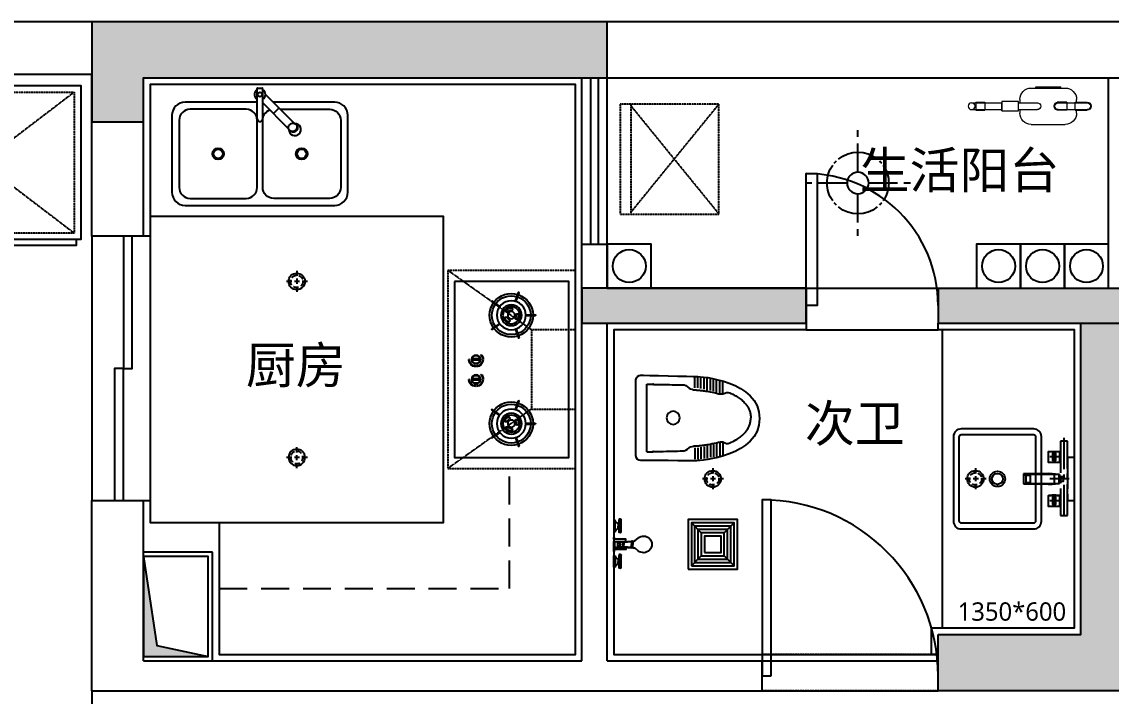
# Model space of a CAD drawing. Header units: millimetres. Extents: x -18923 to 87021, y -73077 to -1985.
# Drawn here: x 45594 to 50549, y -25295 to -22230 of the extents above; entities that cross this region are included whole.
import ezdxf

# ---------------------------------------------------------------- set-up
doc = ezdxf.new("R2010")
doc.units = ezdxf.units.MM
doc.header["$LTSCALE"] = 10
for name, pattern in [('CENTER2', [28.575, 19.05, -3.175, 3.175, -3.175]), ('DASH', [0.35, 0.25, -0.1]), ('DASHED', [19.05, 12.7, -6.35]), ('HIDDEN', [9.525, 6.35, -3.175])]:
    doc.linetypes.add(name, pattern=pattern)
doc.layers.get('Defpoints').update_dxf_attribs({"color": 250})
for name, color, linetype in [('03天花-灯具', 50, 'Continuous'), ('1结构-填充-剪力墙', 251, 'Continuous'), ('1结构-墙体', 7, 'Continuous'), ('1结构-墙体-基层', 233, 'Continuous'), ('1结构-楼梯-梯步', 49, 'Continuous'), ('1结构-窗及电梯', 133, 'Continuous'), ('1结构-门', 133, 'Continuous'), ('2平面-家具-定制', 153, 'Continuous'), ('2平面-家具-活动', 133, 'Continuous'), ('2平面-家具-细线', 8, 'Continuous'), ('2平面-洁具', 153, 'Continuous'), ('2平面-造型', 233, 'Continuous'), ('3天花-吊顶', 133, 'Continuous'), ('4地面-铺装', 133, 'Continuous'), ('天花-吊顶', 133, 'Continuous'), ('平面-文字', 255, 'Continuous'), ('灯具-天+墙', 50, 'Continuous'), ('设施-建筑立管-烟', 37, 'Continuous')]:
    doc.layers.add(name, color=color, linetype=linetype)
doc.layers.add('电气', color=18, linetype='Continuous', lineweight=9)
doc.styles.add('图框－雅黑', font='')
doc.styles.get('图框－雅黑').set_extended_font_data('Microsoft YaHei')

# ---------------------------------------------------------------- blocks, each defined once
blk = doc.blocks.new('sdgsdfg')
at = {"color": 8, "linetype": 'HIDDEN', "ltscale": 0.5}
for p, q in [((2642441.6, -154029.9), (2642441.6, -153899.9)), ((2642376.6, -153964.9), (2642506.6, -153964.9))]:
    blk.add_line(p, q, dxfattribs=at)
blk.add_circle((2642441.6, -153964.9), 50)
blk.add_circle((2642441.6, -153964.9), 37.5, dxfattribs=at)
blk.add_circle((2642441.6, -153964.9), 37.5, dxfattribs=at)
blk = doc.blocks.new('A$C1ED426AF')
at = {"layer": '3天花-吊顶', "color": 8, "ltscale": 30}
for p, q in [((-130, 280), (-70, 220)), ((130, 280), (70, 220)), ((-130, 20), (-70, 80)), ((130, 20), (70, 80))]:
    blk.add_line(p, q, dxfattribs=at)
for points in [[(-110, 40), (110, 40), (110, 260), (-110, 260)], [(-90, 60), (90, 60), (90, 240), (-90, 240)], [(-70, 80), (70, 80), (70, 220), (-70, 220)], [(-50, 100), (50, 100), (50, 200), (-50, 200)]]:
    blk.add_lwpolyline(points, close=True, dxfattribs=at)
at = {"layer": '天花-吊顶', "ltscale": 30}
for points in [[(-150, 0), (150, 0), (150, 300), (-150, 300)], [(-130, 20), (130, 20), (130, 280), (-130, 280)], [(-130, 20), (130, 20), (130, 280), (-130, 280)]]:
    blk.add_lwpolyline(points, close=True, dxfattribs=at)
blk = doc.blocks.new('A$C526058CB')
at = {"layer": '03天花-灯具', "color": 8, "ltscale": 0.9}
for p, q in [((513, 1026), (513, 961)), ((513, 1026), (513, 961)), ((513, 64), (513, 0)), ((513, 64), (513, 0)), ((513, 64), (513, 0))]:
    blk.add_line(p, q, dxfattribs=at)
at = {"layer": '灯具-天+墙', "color": 8, "ltscale": 0.9}
for p, q in [((513, 897), (513, 618)), ((513, 897), (513, 618)), ((513, 897), (513, 618)), ((64, 513), (0, 513)), ((64, 513), (0, 513)), ((408, 513), (128, 513)), ((408, 513), (128, 513)), ((408, 513), (128, 513)), ((897, 513), (618, 513)), ((897, 513), (618, 513)), ((897, 513), (618, 513)), ((1026, 513), (961, 513)), ((1026, 513), (961, 513)), ((513, 408), (513, 128)), ((513, 408), (513, 128)), ((513, 408), (513, 128))]:
    blk.add_line(p, q, dxfattribs=at)
blk.add_circle((513, 513), 105, dxfattribs=at)
blk.add_circle((513, 513), 105, dxfattribs=at)
at = {"layer": '灯具-天+墙', "ltscale": 0.9}
for start, end in [(50.9142, 129.0858), (50.9142, 129.0858), (50.9142, 129.0858), (144.6425, 180), (144.6425, 180), (144.6425, 180), (134.1058, 139.8036), (134.1058, 139.8036), (134.1058, 139.8036), (40.1964, 45.8942), (40.1964, 45.8942), (40.1964, 45.8942), (0, 35.3575), (0, 35.3575), (0, 35.3575), (0, 35.3575), (0, 35.3575), (180, 215.3575), (180, 215.3575), (180, 215.3575), (324.6425, 0), (324.6425, 0), (324.6425, 0), (220.1964, 225.8942), (220.1964, 225.8942), (220.1964, 225.8942), (314.1058, 319.8036), (314.1058, 319.8036), (314.1058, 319.8036), (230.9142, 309.0858), (230.9142, 309.0858), (230.9142, 309.0858)]:
    blk.add_arc((513, 513), 300, start, end, dxfattribs=at)
blk = doc.blocks.new('A$C1F7362B8')
at = {"layer": '灯具-天+墙', "linetype": 'CENTER2'}
for points in [[(-42.4, 222.2), (-42.4, -227.8), (-84.9, -227.8), (-84.9, 222.2)], [(0, 130), (0, -130), (-42.4, -130), (-42.4, 130)]]:
    blk.add_lwpolyline(points, close=True, dxfattribs=at)
for points in [[(-63.6, -249.6), (-63.6, 244)], [(-94.9, -2.8), (-32.4, -2.8)]]:
    blk.add_lwpolyline(points, dxfattribs=at)
blk = doc.blocks.new('A$C49040A04')
at = {"layer": '设施-建筑立管-烟', "linetype": 'ByBlock'}
blk.add_hatch(color=256, dxfattribs=at).paths.add_polyline_path([(315, 20), (315, 475), (249.4, 67.6), (20, 20)])
for p, q in [((0, 495), (315, 495)), ((0, 0), (0, 495))]:
    blk.add_line(p, q, dxfattribs=at)
blk.add_lwpolyline([(315, 20), (20, 20), (20, 475), (315, 475)], close=True, dxfattribs=at)
blk.add_lwpolyline([(315, 475), (254, 70.5), (20, 20)], dxfattribs=at)
blk = doc.blocks.new('煤气表')
at = {"layer": '电气'}
for p, q in [((834988.9, -435935.4), (834868.9, -435935.4)), ((834988.9, -435935.4), (834868.9, -435935.4)), ((834972.9, -435931.4), (834884.9, -435931.4)), ((834884.9, -435935.4), (834884.9, -435931.4)), ((834972.9, -435931.4), (834884.9, -435931.4)), ((834884.9, -435935.4), (834884.9, -435931.4)), ((834972.9, -435935.4), (834972.9, -435931.4)), ((834972.9, -435935.4), (834972.9, -435931.4)), ((834833.9, -435985), (834791.9, -435985)), ((834833.9, -435985), (834791.9, -435985)), ((834893.7, -435987.4), (834791.9, -435987.4)), ((834893.7, -435987.4), (834791.9, -435987.4)), ((834828.9, -435987.4), (834828.9, -435975.4)), ((834828.9, -435987.4), (834828.9, -435975.4)), ((834833.9, -436013.8), (834833.9, -435985)), ((834833.9, -436013.8), (834833.9, -435985)), ((834863.3, -435987.4), (834833.9, -435987.4)), ((834863.3, -435987.4), (834833.9, -435987.4)), ((834863.3, -435985.4), (834863.3, -436013.4)), ((834863.3, -435985.4), (834897.1, -435985.4)), ((834863.3, -435985.4), (834863.3, -436013.4)), ((834863.3, -435985.4), (834897.1, -435985.4)), ((835033.8, -435987.4), (834967.2, -435987.4)), ((835033.8, -435987.4), (834967.2, -435987.4)), ((835028.9, -435975.4), (835028.9, -435987.4)), ((835028.9, -435975.4), (835028.9, -435987.4)), ((835033.8, -436015.4), (835033.8, -435983.1)), ((835033.8, -435983.1), (835092.8, -435983.1)), ((835033.8, -436015.4), (835033.8, -435983.1)), ((835033.8, -435983.1), (835092.8, -435983.1)), ((835092.8, -435983.1), (835092.8, -436015.4)), ((835092.8, -435983.1), (835092.8, -436015.4)), ((835198.8, -435987.4), (835092.8, -435987.4)), ((835198.8, -435987.4), (835092.8, -435987.4)), ((835092.8, -436015.4), (835092.8, -435991.4)), ((835092.8, -436015.4), (835092.8, -435991.4)), ((835152.2, -435985.4), (835152.2, -436013.4)), ((835184.2, -435985.4), (835152.2, -435985.4)), ((835152.2, -435985.4), (835152.2, -436013.4)), ((835184.2, -435985.4), (835152.2, -435985.4)), ((835184.2, -435985.4), (835184.2, -436013.4)), ((835184.2, -435985.4), (835184.2, -436013.4)), ((834893.7, -436011.4), (834791.9, -436011.4)), ((834893.7, -436011.4), (834791.9, -436011.4)), ((834833.9, -436013.8), (834791.9, -436013.8)), ((834833.9, -436013.8), (834791.9, -436013.8)), ((834828.9, -436023.4), (834828.9, -436011.4)), ((834828.9, -436023.4), (834828.9, -436011.4)), ((834863.3, -436011.4), (834833.9, -436011.4)), ((834863.3, -436011.4), (834833.9, -436011.4)), ((834863.3, -436013.4), (834897.1, -436013.4)), ((834863.3, -436013.4), (834897.1, -436013.4)), ((835033.8, -436011.4), (834967.2, -436011.4)), ((835033.8, -436011.4), (834967.2, -436011.4)), ((835028.9, -436011.4), (835028.9, -436023.4)), ((835028.9, -436011.4), (835028.9, -436023.4)), ((835092.8, -436015.4), (835033.8, -436015.4)), ((835092.8, -436015.4), (835033.8, -436015.4)), ((835062.1, -436015.4), (835062.1, -436015.4)), ((835062.1, -436015.4), (835062.1, -436015.4)), ((835066.1, -436015.4), (835066.1, -436015.4)), ((835066.1, -436015.4), (835066.1, -436015.4)), ((835198.8, -436011.4), (835092.8, -436011.4)), ((835198.8, -436011.4), (835092.8, -436011.4)), ((835152.2, -436011.4), (835148.7, -436011.4)), ((835152.2, -436011.4), (835148.7, -436011.4)), ((835184.2, -436013.4), (835152.2, -436013.4)), ((835184.2, -436013.4), (835152.2, -436013.4)), ((834988.9, -436063.4), (834868.9, -436063.4)), ((834988.9, -436063.4), (834868.9, -436063.4))]:
    blk.add_line(p, q, dxfattribs=at)
blk.add_circle((835198.8, -435999.4), 12, dxfattribs=at)
blk.add_circle((835198.8, -435999.4), 12, dxfattribs=at)
blk.add_circle((835198.8, -435999.4), 12, dxfattribs=at)
blk.add_circle((835198.8, -435999.4), 12, dxfattribs=at)
blk.add_circle((835198.8, -435999.4), 12, dxfattribs=at)
blk.add_circle((835198.8, -435999.4), 12, dxfattribs=at)
for centre, radius, start, end in [((834868.9, -435975.4), 40, 90, 180), ((834868.9, -435975.4), 40, 90, 180), ((834988.9, -435975.4), 40, 0, 90), ((834988.9, -435975.4), 40, 0, 90), ((834791.9, -435999.4), 14.4, 90, 270), ((834791.9, -435999.4), 14.4, 90, 270), ((834791.9, -435999.4), 12, 90, 270), ((834791.9, -435999.4), 12, 90, 270), ((834893.7, -435999.4), 14.4, 270, 90), ((834893.7, -435999.4), 14.4, 270, 90), ((834893.7, -435999.4), 12, 270, 90), ((834893.7, -435999.4), 12, 270, 90), ((834967.2, -435999.4), 12, 90, 270), ((834967.2, -435999.4), 12, 90, 270), ((834868.9, -436023.4), 40, 180, 270), ((834868.9, -436023.4), 40, 180, 270), ((834988.9, -436023.4), 40, 270, 0), ((834988.9, -436023.4), 40, 270, 0)]:
    blk.add_arc(centre, radius, start, end, dxfattribs=at)
blk = doc.blocks.new('淋浴龙头-02-顶面')
for p, q in [((-105.6, 32.6), (-48.6, 32.6)), ((55.8, 32.6), (112.8, 32.6))]:
    blk.add_line(p, q)
for points in [[(-15, 87), (-15, 90.7, 0.178333), (-17.2, 96.5), (-28.9, 110.3)], [(15, 87), (15, 90.7, -0.178333), (17.2, 96.5), (28.9, 110.3)], [(-107.8, 30.8, -0.472472), (-105.6, 32.6)], [(-107.8, 30.8), (-107.8, 25.4, 0.414214), (-106.2, 23.8), (-103.8, 23.8)], [(-46.4, 30.8), (-46.4, 25.4, -0.414214), (-48, 23.8), (-50.4, 23.8)], [(-46.4, 30.8, 0.472472), (-48.6, 32.6)], [(53.6, 30.8, -0.472472), (55.8, 32.6)], [(53.6, 30.8), (53.6, 25.4, 0.414214), (55.2, 23.8), (57.6, 23.8)], [(115, 30.8), (115, 25.4, -0.414214), (113.4, 23.8), (111, 23.8)], [(115, 30.8, 0.472472), (112.8, 32.6)]]:
    blk.add_lwpolyline(points, format="xyb")
for points in [[(-13, 0), (-13, 54), (-23, 54), (-23, 0)], [(13, 0), (13, 54), (23, 54), (23, 0)]]:
    blk.add_lwpolyline(points, close=True)
for points in [[(-15, 87), (0, 87)], [(-15, 81), (0, 81)], [(-12, 43), (-15, 81)], [(-9.5, 43.1), (-12.5, 81.1)], [(15, 87), (0, 87)], [(15, 81), (0, 81)], [(9.5, 43.1), (12.5, 81.1)], [(12, 43), (15, 81)], [(-105.8, 23.8), (-50.4, 23.8)], [(-104.1, 5.9), (-104.1, 0)], [(-104.1, 0), (-52.1, 0), (-52.1, 5.9)], [(-52.1, 5.9), (-104.1, 5.9)], [(-89, 19.4), (-86.6, 19.4)], [(-86.6, 19.4), (-78.1, 19.4)], [(-69.6, 19.4), (-78.1, 19.4)], [(-67.2, 19.4), (-69.6, 19.4)], [(-31.9, 2), (-23, 3.4)], [(-31.9, 2), (-31.9, 0)], [(-23, 2), (-31.9, 2)], [(-31.9, 0), (-23, 0)], [(-13, 4.9), (-12.5, 4.9)], [(0, 2), (-13, 2)], [(-13, 0), (13, 0)], [(-12.5, 4.9), (13, 4.9)], [(-12, 45), (0, 45)], [(-12, 43), (-12, 28), (12, 28), (12, 43)], [(-12, 43), (0, 43)], [(5, 27.9), (5, 16.9), (-5, 16.9), (-5, 27.9)], [(12, 45), (0, 45)], [(12, 43), (0, 43)], [(0, 2), (13, 2)], [(31.9, 2), (23, 3.4)], [(23, 2), (31.9, 2)], [(29.9, 2), (29.9, 0)], [(31.9, 2), (31.9, 0)], [(55.6, 23.8), (111, 23.8)], [(57.3, 5.9), (109.3, 5.9)], [(109.3, 0), (57.3, 0), (57.3, 5.9)], [(72.4, 19.4), (74.8, 19.4)], [(74.8, 19.4), (83.3, 19.4)], [(91.7, 19.4), (83.3, 19.4)], [(94.1, 19.4), (91.7, 19.4)], [(109.3, 5.9), (109.3, 0)], [(23, 0), (31.9, 0)]]:
    blk.add_lwpolyline(points)
for centre, radius, start, end in [((0, 135), 38, 319.5542, 220.4458), ((-11, 84), 5, 143.1301, 216.8699), ((11, 84), 5, 323.1301, 36.8699), ((-114.3, 32.6), 28.6, 290.929, 332.338), ((-78.1, 19.4), 6.99, 140.4972, 180), ((-78.1, 19.4), 6.99, 0, 39.5028), ((-41.9, 32.6), 28.6, 207.662, 249.071), ((0, 65.5), 25.5, 241.9275, 298.0725), ((47, 32.6), 28.6, 290.929, 332.338), ((83.3, 19.4), 6.99, 140.4972, 180), ((83.3, 19.4), 6.99, 0, 39.5028), ((119.5, 32.6), 28.6, 207.662, 249.071)]:
    blk.add_arc(centre, radius, start, end)
blk = doc.blocks.new('A$C138C6FA3')
at = {"color": 8}
for p, q in [((268.1, 330.7), (268.1, 382)), ((282.3, 329.7), (282.3, 381.5)), ((296.5, 327.2), (296.5, 380.6)), ((310.7, 323.7), (310.7, 378.9)), ((324.9, 319.7), (324.9, 376.7)), ((339.1, 317.6), (339.1, 373.2)), ((353.3, 314.5), (353.3, 371.5)), ((367.5, 310.7), (367.5, 369.6)), ((381.7, 306.9), (381.7, 365.8)), ((395.9, 306.4), (395.9, 362)), ((268.1, 57.1), (268.1, 5.8)), ((282.3, 58.1), (282.3, 6.3)), ((296.5, 60.6), (296.5, 7.1)), ((310.7, 64.1), (310.7, 8.9)), ((324.9, 68), (324.9, 11.1)), ((339.1, 70.2), (339.1, 14.6)), ((353.3, 73.2), (353.3, 16.3)), ((367.5, 77.1), (367.5, 18.1)), ((381.7, 80.9), (381.7, 22)), ((395.9, 81.4), (395.9, 25.8))]:
    blk.add_line(p, q, dxfattribs=at)
at = {"layer": '2平面-家具-定制'}
blk.add_circle((170.1, 193.9), 30, dxfattribs=at)
for points, knots in [([(563.2, 197.1), (563.2, 370.4), (291.1, 388.7), (275.7, 388.7), (260.2, 388.7), (33.1, 388), (23.3, 388), (10.1, 388), (1.9, 381.4), (0.8, 365), (-1, 335.4), (0.8, 35.2), (0.8, 21.1), (0.8, 7), (12.1, 0), (22, 0), (31.8, 0), (260.2, 5.6), (275.7, 5.6), (291.1, 5.6), (563.2, 23.9), (563.2, 197.3)], [0, 0, 0, 0, 1, 1, 1, 2, 2, 2, 3, 3, 3, 4, 4, 4, 5, 5, 5, 6, 6, 6, 7, 7, 7, 7]), ([(50.4, 348), (50.3, 344.4), (50.3, 340.3), (50.2, 331.3), (50.2, 326.3), (50.1, 309.3), (50, 295.9), (50, 266.8), (50, 251.2), (50.1, 201.4), (50.2, 165.5), (50.4, 100.4), (50.6, 71.1), (50.7, 46.9), (50.7, 43.5), (50.7, 40.4)], [3.0995484, 3.0995484, 3.0995484, 3.0995484, 3.1469426, 3.1469426, 3.1943368, 3.1943368, 3.2974683, 3.2974683, 3.4005997, 3.4005997, 3.6151858, 3.6151858, 3.8297718, 3.8297718, 3.8688779, 3.8688779, 3.8688779, 3.8688779]), ([(50.7, 348), (54.5, 348), (58.7, 347.9), (96.1, 347.5), (61.8, 347.1), (116.3, 346.3), (134.9, 345.9), (169.9, 345), (186.4, 344.7), (207.7, 344.2), (213.6, 344), (230.4, 343.7), (240.5, 327.8), (253.9, 324.8), (258.4, 324.1), (264.7, 321.3), (267, 321.2), (270.2, 321.2), (271.3, 321.2), (273, 321.2), (273.6, 321.1), (274.6, 321.1), (274.9, 321.1), (275.4, 321.1), (275.4, 321.1), (275.5, 321.1)], [5.1596014, 5.1596014, 5.1596014, 5.1596014, 5.214246, 5.214246, 5.3675961, 5.3675961, 5.5209463, 5.5209463, 5.658547, 5.658547, 5.7134077, 5.7134077, 5.8231292, 5.8231292, 5.8868361, 5.8868361, 5.9317889, 5.9317889, 5.9602457, 5.9602457, 5.9803453, 5.9803453, 5.9946849, 5.9946849, 5.99801, 5.99801, 5.99801, 5.99801]), ([(275.5, 321.1), (275.6, 321.1), (275.8, 321.1), (276.4, 321.1), (276.8, 321.1), (277.7, 321), (278.2, 321), (280.2, 320.9), (281.9, 320.8), (285.8, 320.5), (288, 320.3), (295.4, 319.5), (301.4, 318.8), (314.8, 317), (322.3, 315.9), (341.5, 312.5), (353.7, 309.9), (378.9, 303.6), (392, 299.7), (414.9, 313.3), (424.7, 309.3), (443.6, 300.5), (452.7, 295.7), (467.5, 286.4), (473.6, 282.1), (484.8, 273.1), (489.9, 268.4), (498.2, 259.5), (501.6, 255.4), (507.6, 246.9), (510.2, 242.5), (514.8, 233.4), (516.8, 228.6), (520, 218.6), (521.2, 213.3), (522.7, 202.5), (523.2, 197), (523.2, 193.9)], [6.0144687, 6.0144687, 6.0144687, 6.0144687, 6.0300356, 6.0300356, 6.0456025, 6.0456025, 6.0611694, 6.0611694, 6.0974104, 6.0974104, 6.1336515, 6.1336515, 6.2067037, 6.2067037, 6.2797558, 6.2797558, 6.3816302, 6.3816302, 6.4835046, 6.4835046, 6.5620345, 6.5620345, 6.6405644, 6.6405644, 6.7007541, 6.7007541, 6.7609437, 6.7609437, 6.8095725, 6.8095725, 6.8582013, 6.8582013, 6.9068302, 6.9068302, 6.955459, 6.955459, 6.9997902, 6.9997902, 6.9997902, 6.9997902]), ([(275.5, 67.3), (275.6, 67.3), (275.8, 67.3), (276.4, 67.3), (276.8, 67.3), (277.7, 67.4), (278.2, 67.4), (280.2, 67.5), (281.9, 67.6), (285.8, 68), (288, 68.2), (295.4, 68.9), (301.4, 69.6), (314.8, 71.4), (322.3, 72.5), (341.5, 75.9), (353.7, 78.5), (378.9, 84.9), (392, 88.7), (414.9, 75.1), (424.7, 79.1), (443.6, 87.9), (452.7, 92.8), (467.5, 102.1), (473.6, 106.3), (484.8, 115.3), (489.9, 120), (498.2, 128.9), (501.6, 133), (507.6, 141.5), (510.2, 145.9), (514.8, 155.1), (516.8, 159.8), (520, 169.8), (521.2, 175.1), (522.7, 185.9), (523.2, 191.4), (523.2, 193.9)], [6.0144687, 6.0144687, 6.0144687, 6.0144687, 6.0300356, 6.0300356, 6.0456025, 6.0456025, 6.0611694, 6.0611694, 6.0974104, 6.0974104, 6.1336515, 6.1336515, 6.2067037, 6.2067037, 6.2797558, 6.2797558, 6.3816302, 6.3816302, 6.4835046, 6.4835046, 6.5620345, 6.5620345, 6.6405644, 6.6405644, 6.7007541, 6.7007541, 6.7609437, 6.7609437, 6.8095725, 6.8095725, 6.8582013, 6.8582013, 6.9068302, 6.9068302, 6.955459, 6.955459, 6.9997902, 6.9997902, 6.9997902, 6.9997902]), ([(50.7, 40.4), (54.5, 40.5), (58.7, 40.6), (96.1, 40.9), (61.8, 41.3), (116.3, 42.1), (134.9, 42.5), (169.9, 43.4), (186.4, 43.7), (207.7, 44.2), (213.6, 44.4), (230.4, 44.7), (240.5, 60.6), (253.9, 63.6), (258.4, 64.3), (264.7, 67.1), (267, 67.2), (270.2, 67.2), (271.3, 67.2), (273, 67.3), (273.6, 67.3), (274.6, 67.3), (274.9, 67.3), (275.4, 67.3), (275.4, 67.3), (275.5, 67.3)], [5.1596014, 5.1596014, 5.1596014, 5.1596014, 5.214246, 5.214246, 5.3675961, 5.3675961, 5.5209463, 5.5209463, 5.658547, 5.658547, 5.7134077, 5.7134077, 5.8231292, 5.8231292, 5.8868361, 5.8868361, 5.9317889, 5.9317889, 5.9602457, 5.9602457, 5.9803453, 5.9803453, 5.9946849, 5.9946849, 5.99801, 5.99801, 5.99801, 5.99801])]:
    blk.add_open_spline(points, degree=3, knots=knots, dxfattribs=at)
blk = doc.blocks.new('SEANNOT_GROUP6')
for p, q in [((131.3, 265), (131.3, 225)), ((151.3, 245), (111.3, 245))]:
    blk.add_line(p, q)
blk = doc.blocks.new('A$C410569A8')
for p, q in [((-125, 23.1), (-125, -25.5)), ((-75.7, 23.8), (-124.3, 23.8)), ((-116.9, 4.3), (-116.9, -6.6)), ((-115.9, 5.3), (-115.9, 5.3)), ((-84.1, 5.3), (-115.9, 5.3)), ((-84.1, 5.3), (-84.1, 5.3)), ((-83.1, -6.6), (-83.1, 4.3)), ((-75.3, 23), (-75.3, -25.4)), ((-75.1, -25.4), (-75.1, 23)), ((-75, -25.5), (-75, 23.1)), ((-73.1, 7.2), (-75, 7.2)), ((-73.1, -9.5), (-73.1, 7.2)), ((-72.1, 6.2), (-73.1, 7.2)), ((-72.1, -8.5), (-72.1, 6.2)), ((-20.2, 23.8), (-25, -26.2)), ((-23.3, -9.7), (-20.4, 20.2)), ((-20.4, 20.2), (-21.7, -138.8)), ((-20.4, 20.2), (-20.2, 23.8)), ((20.4, 20.2), (-20.4, 20.2)), ((-1.7, 23.8), (-20.2, 23.8)), ((-10, 27.1), (-10, 41.1)), ((-9.5, 41.6), (9.5, 41.6)), ((9.5, 26.6), (-9.5, 26.6)), ((-1.7, 26.6), (-1.7, 22.6)), ((0, 23.8), (0, 20.2)), ((0, 1.2), (0, -1.2)), ((1.7, 22.6), (1.7, 26.6)), ((20.2, 23.8), (1.7, 23.8)), ((10, 41.1), (10, 27.1)), ((25, -26.2), (20.2, 23.8)), ((20.2, 23.8), (20.4, 20.2)), ((20.4, 20.2), (23.3, -9.7)), ((21.7, -138.8), (20.4, 20.2)), ((75, 23.1), (75, -25.5)), ((124.3, 23.8), (75.7, 23.8)), ((83.1, 4.3), (83.1, -6.6)), ((84.1, 5.3), (84.1, 5.3)), ((115.9, 5.3), (84.1, 5.3)), ((115.9, 5.3), (115.9, 5.3)), ((116.9, -6.6), (116.9, 4.3)), ((125, -25.5), (125, 23.1)), ((-124.3, -26.2), (-75.7, -26.2)), ((-115.9, -7.6), (-115.9, -7.6)), ((-115.9, -7.6), (-84.1, -7.6)), ((-84.1, -7.6), (-84.1, -7.6)), ((-75, -9.5), (-73.1, -9.5)), ((-73.1, -9.5), (-72.1, -8.5)), ((-25, -26.2), (-23.3, -9.7)), ((-25, -26.2), (-23.3, -25.7)), ((-25, -26.2), (-23.3, -26.2)), ((-23, -139.8), (-23.3, -9.7)), ((23.3, -9.7), (23, -139.8)), ((23.3, -9.7), (25, -26.2)), ((23.3, -26.2), (25, -26.2)), ((75.7, -26.2), (124.3, -26.2)), ((84.1, -7.6), (84.1, -7.6)), ((84.1, -7.6), (115.9, -7.6)), ((100, -1.2), (100.1, -1.2)), ((115.9, -7.6), (115.9, -7.6)), ((-21.7, -138.8), (-23, -139.8)), ((23, -139.8), (-23, -139.8)), ((-21.7, -138.8), (21.7, -138.8)), ((-15.7, -128.5), (-15.7, -110.2)), ((-14.7, -109.2), (14.7, -109.2)), ((14.7, -109.4), (-14.7, -109.4)), ((14.7, -129.5), (-14.7, -129.5)), ((15.7, -110.2), (15.7, -128.5)), ((23, -139.8), (21.7, -138.8))]:
    blk.add_line(p, q)
for centre, radius, start, end in [((-124.3, 23.1), 0.7, 90.005, 179.995), ((-75.7, 23.1), 0.7, 0.005, 89.995), ((-9.5, 41.1), 0.5, 90, 180), ((-9.5, 27.1), 0.5, 180, 270), ((9.5, 41.1), 0.5, 0, 90), ((9.5, 27.1), 0.5, 270, 0), ((75.7, 23.1), 0.7, 90.005, 179.995), ((124.3, 23.1), 0.7, 0.005, 89.995), ((-124.3, -25.5), 0.7, 180.005, 269.995), ((-75.7, -25.5), 0.7, 270.005, 359.995), ((75.7, -25.5), 0.7, 180.005, 269.995), ((124.3, -25.5), 0.7, 270.005, 359.995)]:
    blk.add_arc(centre, radius, start, end)
for centre, major_axis, ratio, start_param, end_param in [((-115.9, 4.3), (0.134, -0.992), 0.998732, 3.007352, 4.577587), ((-84.1, 4.3), (-0.134, -0.992), 0.998732, 1.705598, 3.275833), ((0, 22.8), (-2.65, 0), 0.088263, 0, 4.003562), ((0, 22.8), (-2.65, 0), 0.088263, 5.421215, 6.283185), ((84.1, 4.3), (0.134, -0.992), 0.998732, 3.007352, 4.577587), ((115.9, 4.3), (-0.134, -0.992), 0.998732, 1.705598, 3.275833), ((-115.9, -6.6), (0.134, 0.992), 0.998732, 1.705598, 3.275833), ((-84.1, -6.6), (-0.134, 0.992), 0.998732, 3.007352, 4.577587), ((84.1, -6.6), (0.134, 0.992), 0.998732, 1.705598, 3.275833), ((115.9, -6.6), (-0.134, 0.992), 0.998732, 3.007352, 4.577587), ((-14.7, -110.2), (-1, 0), 0.992546, 4.712389, 6.283185), ((-14.7, -110.3), (1, 0), 0.890286, 1.570796, 3.141593), ((-14.7, -128.5), (1, 0), 0.992546, 3.141593, 4.712389), ((14.7, -110.2), (-1, 0), 0.992546, 3.141593, 4.712389), ((14.7, -110.3), (1, 0), 0.890286, 0, 1.570796), ((14.7, -128.5), (1, 0), 0.992546, 4.712389, 6.283185)]:
    blk.add_ellipse(centre, major_axis=major_axis, ratio=ratio, start_param=start_param, end_param=end_param)
at = {"layer": 'Defpoints'}
blk.add_line((-100, -1.2), (-100.1, -1.2), dxfattribs=at)
for p in [(-231.3, -246.1), (-131.3, -246.1), (-31.3, -246.1)]:
    blk.add_blockref('SEANNOT_GROUP6', p, dxfattribs=at)
blk = doc.blocks.new('A$C6EB77CC1')
for points in [[(365, 0, 0.414214), (400, 35), (400, 420, 0.414214), (365, 455), (35, 455, 0.414214), (0, 420), (0, 35, 0.414214), (35, 0)], [(365, 27.5, 0.414214), (375, 37.5), (375, 417.5, 0.414214), (365, 427.5), (35, 427.5, 0.414214), (25, 417.5), (25, 37.5, 0.414214), (35, 27.5)]]:
    blk.add_lwpolyline(points, format="xyb", close=True)
for radius in [35, 25]:
    blk.add_circle((200, 227.5), radius)
blk = doc.blocks.new('A$C583F2EE8')
for p, q in [((-248, -233.8), (-248, -193.1)), ((-244.7, -233.8), (-244.7, -193.1)), ((244.7, -233.8), (244.7, -193.1)), ((248, -233.8), (248, -193.1)), ((-311.2, -282.1), (-349.8, -269.5)), ((-310.2, -278.9), (-348.8, -266.4)), ((-182.5, -278.9), (-143.9, -266.4)), ((-181.5, -282.1), (-142.8, -269.5)), ((181.5, -282.1), (142.8, -269.5)), ((182.5, -278.9), (143.9, -266.4)), ((310.2, -278.9), (348.8, -266.4)), ((311.2, -282.1), (349.8, -269.5)), ((-287.4, -355.2), (-311.3, -388)), ((-284.8, -357.1), (-308.6, -390)), ((-207.9, -357.1), (-184, -390)), ((-205.2, -355.2), (-181.4, -388)), ((205.2, -355.2), (181.4, -388)), ((207.9, -357.1), (184, -390)), ((284.8, -357.1), (308.6, -390)), ((287.4, -355.2), (311.3, -388)), ((-48.1, -444.7), (-48.1, -479.2)), ((-42.1, -444.7), (-42.1, -479.2)), ((42.1, -444.7), (42.1, -479.2)), ((48.1, -444.7), (48.1, -479.2))]:
    blk.add_line(p, q)
at = {"color": 8, "ltscale": 300}
for p, q in [((-46.6, -432), (-46.6, -429)), ((-43.6, -432), (-43.6, -429)), ((-23.9, -440.7), (-21.8, -438.6)), ((43.6, -432), (43.6, -429)), ((46.6, -432), (46.6, -429)), ((66.3, -440.7), (68.4, -438.6)), ((-75.1, -460.4), (-78.1, -460.4)), ((-75.1, -463.4), (-78.1, -463.4)), ((-45.1, -491.9), (-45.1, -494.9)), ((15.1, -460.4), (12.1, -460.4)), ((15.1, -463.4), (12.1, -463.4)), ((45.1, -491.9), (45.1, -494.9))]:
    blk.add_line(p, q, dxfattribs=at)
blk.add_lwpolyline([(400, -560), (-400, -560), (-400, -40), (400, -40)], close=True)
for centre, radius in [((-246.3, -301.4), 66), ((246.3, -301.4), 66), ((-246.3, -301.4), 47.3), ((-246.3, -301.4), 38.5), ((-246.3, -301.4), 16.5), ((246.3, -301.4), 47.3), ((246.3, -301.4), 38.5), ((246.3, -301.4), 16.5)]:
    blk.add_circle(centre, radius, dxfattribs=at)
for centre in [(-45.1, -461.9), (45.1, -461.9)]:
    blk.add_circle(centre, 20)
for centre, radius, start, end in [((-246.3, -193.1), 1.65, 0.0007, 180.0007), ((246.3, -193.1), 1.65, 359.9993, 179.9993), ((-246.3, -301.4), 99, 90.9556, 161.0457), ((-246.3, -301.4), 88, 91.075, 160.9263), ((-246.3, -233.8), 1.65, 180.0007, 0.0007), ((-246.3, -301.4), 99, 18.9556, 89.0457), ((-246.3, -301.4), 88, 19.075, 88.9263), ((246.3, -301.4), 99, 90.9543, 161.0444), ((246.3, -301.4), 88, 91.0737, 160.925), ((246.3, -233.8), 1.65, 179.9993, 359.9993), ((246.3, -301.4), 99, 18.9543, 89.0444), ((246.3, -301.4), 88, 19.0737, 88.925), ((-349.3, -268), 1.65, 72.0007, 252.0007), ((-246.3, -301.4), 99, 162.9556, 233.0457), ((-246.3, -301.4), 88, 163.075, 232.9263), ((-310.7, -280.5), 1.65, 252.0007, 72.0007), ((-246.3, -301.4), 88, 307.075, 16.9263), ((-246.3, -301.4), 99, 306.9556, 17.0457), ((-182, -280.5), 1.65, 108.0007, 288.0007), ((-143.4, -268), 1.65, 288.0007, 108.0007), ((143.4, -268), 1.65, 71.9993, 251.9993), ((246.3, -301.4), 99, 162.9543, 233.0444), ((246.3, -301.4), 88, 163.0737, 232.925), ((182, -280.5), 1.65, 251.9993, 71.9993), ((246.3, -301.4), 88, 307.0737, 16.925), ((246.3, -301.4), 99, 306.9543, 17.0444), ((310.7, -280.5), 1.65, 107.9993, 287.9993), ((349.3, -268), 1.65, 287.9993, 107.9993), ((-310, -389), 1.65, 144.0007, 324.0007), ((-246.3, -301.4), 99, 234.9556, 305.0457), ((-246.3, -301.4), 88, 235.075, 304.9263), ((-286.1, -356.1), 1.65, 324.0007, 144.0007), ((-206.6, -356.1), 1.65, 36.0007, 216.0007), ((-182.7, -389), 1.65, 216.0007, 36.0007), ((182.7, -389), 1.65, 143.9993, 323.9993), ((246.3, -301.4), 99, 234.9543, 305.0444), ((246.3, -301.4), 88, 235.0737, 304.925), ((206.6, -356.1), 1.65, 323.9993, 143.9993), ((286.1, -356.1), 1.65, 35.9993, 215.9993), ((310, -389), 1.65, 215.9993, 35.9993), ((-45.1, -444.9), 3.01, 355.1237, 184.8749), ((45.1, -444.9), 3.01, 355.1237, 184.8749), ((-45.1, -478.9), 3.01, 175.1237, 4.8749), ((45.1, -478.9), 3.01, 175.1237, 4.8749)]:
    blk.add_arc(centre, radius, start, end)
for centre, radius, start, end in [((-273.8, -301.4), 5.5, 0.0007, 180.0007), ((-248, -274), 5.5, 93.5265, 273.5265), ((-246.3, -301.4), 33, 60.0007, 93.5265), ((-246.3, -301.4), 22, 60.0007, 93.5265), ((-232.6, -277.6), 5.5, 240.0007, 60.0007), ((232.6, -277.6), 5.5, 119.9993, 299.9993), ((246.3, -301.4), 33, 86.4735, 119.9993), ((246.3, -301.4), 22, 86.4735, 119.9993), ((248, -274), 5.5, 266.4735, 86.4735), ((273.8, -301.4), 5.5, 359.9993, 179.9993), ((-246.3, -301.4), 33, 180.0007, 213.5265), ((-269.3, -316.6), 5.5, 213.5265, 33.5265), ((-246.3, -301.4), 22, 180.0007, 213.5265), ((-232.6, -325.2), 5.5, 120.0007, 300.0007), ((-246.3, -301.4), 22, 300.0007, 333.5265), ((-246.3, -301.4), 33, 300.0007, 333.5265), ((-221.7, -313.7), 5.5, 333.5265, 153.5265), ((221.7, -313.7), 5.5, 26.4735, 206.4735), ((246.3, -301.4), 33, 206.4735, 239.9993), ((246.3, -301.4), 22, 206.4735, 239.9993), ((232.6, -325.2), 5.5, 239.9993, 59.9993), ((269.3, -316.6), 5.5, 146.4735, 326.4735), ((246.3, -301.4), 22, 326.4735, 359.9993), ((246.3, -301.4), 33, 326.4735, 359.9993), ((-45.1, -461.9), 33, 92.6046, 177.3941), ((-45.1, -461.9), 30, 92.8653, 177.1333), ((-45.1, -461.9), 18, 99.5934, 260.4053), ((-45.1, -461.9), 33, 44.9993, 87.3941), ((-45.1, -461.9), 30, 44.9993, 87.1333), ((-45.1, -461.9), 18, 279.5934, 80.4053), ((45.1, -461.9), 33, 92.6046, 177.3941), ((45.1, -461.9), 30, 92.8653, 177.1333), ((45.1, -461.9), 18, 99.5934, 260.4053), ((45.1, -461.9), 33, 44.9993, 87.3941), ((45.1, -461.9), 30, 44.9993, 87.1333), ((45.1, -461.9), 18, 279.5934, 80.4053), ((-45.1, -461.9), 33, 182.6046, 269.9993), ((-45.1, -461.9), 30, 182.8653, 269.9993), ((45.1, -461.9), 33, 182.6046, 269.9993), ((45.1, -461.9), 30, 182.8653, 269.9993)]:
    blk.add_arc(centre, radius, start, end, dxfattribs=at)
blk = doc.blocks.new('A$C47787192')
for p, q in [((393.8, 412.5), (531.9, 412.5)), ((533.9, 410.5), (533.9, 389.5)), ((349.2, 269.3), (467.3, 387.5)), ((373.9, 244.6), (504.3, 375)), ((393.8, 387.5), (531.9, 387.5)), ((442.7, 313.4), (418, 338.1)), ((338.3, 262), (341.2, 264.9)), ((366.6, 233.7), (369.4, 236.6))]:
    blk.add_line(p, q)
for points in [[(470, 412.5), (470, 740, 0.414214), (410, 800), (60, 800, 0.414214), (0, 740), (0, 60, 0.414214), (60, 0), (410, 0, 0.414214), (470, 60), (470, 340.7)], [(437.5, 308.2), (437.5, 82.5, -0.414214), (387.5, 32.5), (82.5, 32.5, -0.414214), (32.5, 82.5), (32.5, 337.5, -0.414214), (82.5, 387.5), (387.5, 387.5, -0.31508), (434.5, 354.6, -0.31508)], [(366.6, 233.7, -0.106772), (360.6, 229.9, -0.101544), (353.3, 228.7, -0.094932), (346, 230.5, -0.090733), (339.5, 234.9, -0.090733), (335, 241.4, -0.094932), (333.3, 248.7, -0.101544), (334.5, 256.1, -0.106772), (338.3, 262, -0.106772)]]:
    blk.add_lwpolyline(points, format="xyb")
for points in [[(437.5, 462.5), (437.5, 717.5, 0.414214), (387.5, 767.5), (82.5, 767.5, 0.414214), (32.5, 717.5), (32.5, 462.5, 0.414214), (82.5, 412.5), (387.5, 412.5, 0.414214)], [(369.4, 236.6, -0.106772), (363.5, 232.7, -0.101544), (356.2, 231.6, -0.094932), (348.8, 233.3, -0.090733), (342.4, 237.8, -0.090733), (337.9, 244.3, -0.094932), (336.2, 251.6, -0.101544), (337.3, 258.9, -0.106772), (341.2, 264.9, -0.106772), (347.1, 268.7, -0.101544), (354.4, 269.9, -0.094932), (361.8, 268.1, -0.090733), (368.2, 263.6, -0.090733), (372.7, 257.2, -0.094932), (374.4, 249.9, -0.101544), (373.3, 242.5, -0.106772)]]:
    blk.add_lwpolyline(points, format="xyb", close=True)
for centre, radius in [((235, 590), 26.2), ((235, 590), 21.2), ((504.6, 400), 10), ((235, 210), 26.2), ((235, 210), 21.2)]:
    blk.add_circle(centre, radius)
for centre, radius, start, end in [((393.8, 400), 12.5, 90, 270), ((504.6, 400), 25, 30, 150), ((531.9, 410.5), 2, 0, 90), ((491.7, 400), 30, 204.6243, 208.7712), ((504.6, 400), 25, 210, 330), ((531.9, 389.5), 2, 270, 0), ((345.4, 240.8), 27.5, 88.3907, 1.6093)]:
    blk.add_arc(centre, radius, start, end)
blk = doc.blocks.new('A$C45616068')
at = {"layer": '2平面-家具-活动', "color": 8, "linetype": 'DASH', "ltscale": 0.5}
for p, q in [((-420, -30), (420, -670)), ((420, -30), (-420, -670))]:
    blk.add_line(p, q, dxfattribs=at)
at = {"layer": '2平面-家具-活动'}
for points in [[(-450, -700), (-450, 0), (450, 0), (450, -700)], [(-430, -700), (0, -700), (0, -725), (-430, -725)], [(430, -700), (0, -700), (0, -725), (430, -725)]]:
    blk.add_lwpolyline(points, close=True, dxfattribs=at)
at = {"layer": '2平面-家具-活动', "color": 8, "linetype": 'DASH', "ltscale": 0.5}
blk.add_lwpolyline([(-420, -670), (-420, -30), (420, -30), (420, -670)], close=True, dxfattribs=at)

msp = doc.modelspace()

# ---------------------------------------------------------------- hatches: boundary and pattern name
at = {"layer": '1结构-填充-剪力墙'}
h = msp.add_hatch(color=256, dxfattribs=at)
h.dxf.hatch_style = 1
h.paths.add_polyline_path([(50736.9, -23440), (49761.9, -23440), (49761.9, -23600), (50736.9, -23600)])
h.paths.add_polyline_path([(54226.9, -28495), (54466.9, -28495), (54466.9, -29150), (52846.9, -29150), (52846.9, -28910), (54226.9, -28910)])
h.paths.add_polyline_path([(54956.9, -26320), (56466.9, -26320), (56466.9, -25765), (56706.9, -25765), (56706.9, -26550), (54956.9, -26550)])
h.paths.add_polyline_path([(56466.9, -23200), (52846.9, -23200), (52846.9, -22960), (56706.9, -22960), (56706.9, -23715), (56466.9, -23715)])
h.paths.add_polyline_path([(51336.9, -23440), (52566.9, -23440), (52566.9, -22960), (52846.9, -22960), (52846.9, -23600), (51336.9, -23600)])
h.paths.add_polyline_path([(49761.9, -25015), (50411.9, -25015), (50411.9, -23600), (50636.9, -23600), (50636.9, -25270), (49761.9, -25270)])
h.paths.add_polyline_path([(42211.9, -26350), (46146.9, -26350), (46146.9, -27020), (45911.9, -27020), (45911.9, -26590), (42451.9, -26590), (42211.9, -26590)])
h.paths.add_polyline_path([(38416.9, -28475), (38656.9, -28475), (38656.9, -28910), (40241.9, -28910), (40241.9, -29150), (38416.9, -29150)])
h.paths.add_polyline_path([(38491.9, -25950), (38731.9, -25950), (38731.9, -26350), (40241.9, -26350), (40241.9, -26590), (38491.9, -26590)])
h.paths.add_polyline_path([(38491.9, -22230), (40241.9, -22230), (40241.9, -22470), (38731.9, -22470), (38731.9, -23070), (38491.9, -23070)])
h.paths.add_polyline_path([(50026.9, -28350), (49776.9, -28350), (49776.9, -29150), (50026.9, -29150)])
h.paths.add_polyline_path([(50026.9, -26280), (49776.9, -26280), (49776.9, -26280), (49776.9, -26510), (47396.9, -26510), (47396.9, -26880), (47396.9, -27150), (47636.9, -27150), (47636.9, -26750), (49776.9, -26750), (49776.9, -27280), (50026.9, -27280)])
h.paths.add_polyline_path([(48256.9, -22230), (45911.9, -22230), (45911.9, -22685), (46146.9, -22685), (46146.9, -22485), (48141.9, -22485), (48256.9, -22485)])
h.paths.add_polyline_path([(49161.9, -23440), (48141.9, -23440), (48141.9, -23600), (49161.9, -23600)])

# ---------------------------------------------------------------- linework, layer by layer
at = {"layer": '1结构-墙体'}
for p, q in [((51146.9, -22230), (38491.9, -22230)), ((48256.9, -22485), (48256.9, -22230)), ((45911.9, -22470), (38731.9, -22470)), ((45911.9, -23205), (45911.9, -22470)), ((46146.9, -22485), (48141.9, -22485)), ((46146.9, -23205), (46146.9, -22485)), ((48141.9, -22485), (48256.9, -22485)), ((48256.9, -22485), (51146.9, -22485)), ((46146.9, -23205), (45911.9, -23205)), ((48141.9, -25135), (48141.9, -23240)), ((48141.9, -23240), (48256.9, -23240)), ((48256.9, -23440), (48256.9, -23240)), ((48256.9, -23440), (49161.9, -23440)), ((49161.9, -23440), (49161.9, -23600)), ((49761.9, -23440), (50736.9, -23440)), ((49761.9, -23440), (49761.9, -23600)), ((48141.9, -23600), (49161.9, -23600)), ((48256.9, -25135), (48256.9, -23600)), ((49761.9, -23600), (50411.9, -23600)), ((50411.9, -25015), (50411.9, -23600)), ((45911.9, -25270), (45911.9, -24405)), ((45911.9, -24405), (46146.9, -24405)), ((46146.9, -25135), (46146.9, -24405)), ((49761.9, -25015), (50411.9, -25015)), ((49761.9, -25270), (49761.9, -25015)), ((46146.9, -25135), (48141.9, -25135)), ((48256.9, -25135), (48961.9, -25135)), ((48961.9, -25270), (48961.9, -25135)), ((45911.9, -25270), (48961.9, -25270))]:
    msp.add_line(p, q, dxfattribs=at)
for points in [[(48256.9, -22230), (45911.9, -22230), (45911.9, -22685), (46146.9, -22685), (46146.9, -22485), (48141.9, -22485), (48256.9, -22485)], [(48141.9, -23600), (49161.9, -23600), (49161.9, -23440), (48141.9, -23440)], [(49761.9, -25015), (50411.9, -25015), (50411.9, -23600), (50636.9, -23600), (50636.9, -25270), (49761.9, -25270)]]:
    msp.add_lwpolyline(points, close=True, dxfattribs=at)
at = {"layer": '1结构-墙体-基层'}
for points in [[(46146.9, -24405), (46176.9, -24405), (46176.9, -24505), (46491.9, -24505), (46491.9, -25105), (48111.9, -25105), (48111.9, -23630), (48111.9, -23630), (48111.9, -22515), (46176.9, -22515), (46176.9, -23205), (46146.9, -23205)], [(49161.9, -23600), (49161.9, -23630), (48286.9, -23630), (48286.9, -25105), (48961.9, -25105), (48961.9, -25135)], [(49761.9, -25105), (49731.9, -25105), (49731.9, -24985), (50381.9, -24985), (50381.9, -23630), (49761.9, -23630), (49761.9, -23600)]]:
    msp.add_lwpolyline(points, dxfattribs=at)
at = {"layer": '1结构-楼梯-梯步'}
msp.add_line((50536.9, -23440), (50536.9, -22485), dxfattribs=at)
at = {"layer": '1结构-窗及电梯'}
for p, q in [((48141.9, -23240), (48141.9, -22485)), ((48181.9, -23240), (48181.9, -22485)), ((48216.9, -23240), (48216.9, -22485)), ((48256.9, -23240), (48256.9, -22485))]:
    msp.add_line(p, q, dxfattribs=at)
at = {"layer": '1结构-门'}
for points in [[(49161.9, -23520), (49161.9, -22920), (49211.9, -22920), (49211.9, -23520)], [(46095.8, -23205), (46055.8, -23205), (46055.8, -23805), (46095.8, -23805)], [(46055.8, -23805), (46015.8, -23805), (46015.8, -24405), (46055.8, -24405)], [(49001.9, -25202.5), (49001.9, -24402.5), (48961.9, -24402.5), (48961.9, -25202.5)]]:
    msp.add_lwpolyline(points, close=True, dxfattribs=at)
for centre, radius in [((49161.9, -23520), 600), ((48961.9, -25202.5), 800)]:
    msp.add_arc(centre, radius, 0, 90, dxfattribs=at)
at = {"layer": '2平面-家具-定制'}
msp.add_lwpolyline([(46491.9, -24505), (47511.9, -24505), (47511.9, -23115), (46176.9, -23115)], dxfattribs=at)
at = {"layer": '2平面-家具-细线', "color": 8, "linetype": 'DASH', "ltscale": 0.5}
for p, q in [((48365.1, -23103.9), (48365.1, -22603.9)), ((48365.1, -23095.1), (48765.1, -22603.9)), ((48365.1, -22612.6), (48765.1, -23103.9)), ((45911.9, -23205), (45911.9, -24405)), ((49161.9, -23440), (49761.9, -23440)), ((49161.9, -23630), (49761.9, -23630)), ((49761.9, -25105), (48961.9, -25105)), ((49761.9, -25270), (48961.9, -25270))]:
    msp.add_line(p, q, dxfattribs=at)
msp.add_lwpolyline([(48765.1, -23103.9), (48765.1, -22603.9), (48315.1, -22603.9), (48315.1, -23103.9)], close=True, dxfattribs=at)
at = {"layer": '2平面-洁具'}
msp.add_line((49781.9, -24985), (49781.9, -23630), dxfattribs=at)
at = {"layer": '2平面-造型', "color": 8, "linetype": 'DASH', "ltscale": 0.5}
for p, q in [((47911.9, -23630), (47531.9, -23360)), ((47911.9, -23990), (47531.9, -24260))]:
    msp.add_line(p, q, dxfattribs=at)
for points in [[(48111.9, -24260), (48111.9, -23360), (47531.9, -23360), (47531.9, -24260)], [(48111.9, -23990), (48111.9, -23630), (47911.9, -23630), (47911.9, -23990)]]:
    msp.add_lwpolyline(points, close=True, dxfattribs=at)
at = {"layer": '2平面-造型', "color": 8, "linetype": 'DASHED'}
msp.add_lwpolyline([(46491.9, -24805), (47811.9, -24805), (47811.9, -24260)], dxfattribs=at)
at = {"layer": '3天花-吊顶'}
for p, q in [((45911.9, -23205), (45911.9, -24405)), ((46176.9, -23205), (46176.9, -24405)), ((49161.9, -23440), (49761.9, -23440)), ((49161.9, -23630), (49761.9, -23630)), ((48961.9, -25105), (49761.9, -25105)), ((45911.9, -25270), (45911.9, -26350)), ((48961.9, -25270), (49761.9, -25270))]:
    msp.add_line(p, q, dxfattribs=at)
at = {"layer": '4地面-铺装'}
for p, q in [((45911.9, -23205), (45911.9, -24405)), ((46176.9, -23205), (46176.9, -24405)), ((49161.9, -23440), (49761.9, -23440)), ((49161.9, -23630), (49761.9, -23630)), ((48961.9, -25135), (49761.9, -25135)), ((48961.9, -25270), (49761.9, -25270))]:
    msp.add_line(p, q, dxfattribs=at)
at = {"layer": '设施-建筑立管-烟', "linetype": 'ByBlock'}
for points in [[(48256.9, -23440), (48456.9, -23440), (48456.9, -23240), (48256.9, -23240)], [(49936.9, -23440), (50136.9, -23440), (50136.9, -23240), (49936.9, -23240)], [(50136.9, -23440), (50336.9, -23440), (50336.9, -23240), (50136.9, -23240)], [(50336.9, -23440), (50536.9, -23440), (50536.9, -23240), (50336.9, -23240)]]:
    msp.add_lwpolyline(points, close=True, dxfattribs=at)
for centre in [(48356.9, -23340), (50036.9, -23340), (50236.9, -23340), (50436.9, -23340)]:
    msp.add_circle(centre, 75, dxfattribs=at)

# ---------------------------------------------------------------- block references
at = {"layer": '2平面-家具-活动'}
msp.add_blockref('A$C45616068', (45411.9, -22520), dxfattribs=at)
at = {"layer": '2平面-洁具', "rotation": 90.00000000000001}
msp.add_blockref('A$C47787192', (47076.9, -23065), dxfattribs=at)
at = {"layer": '2平面-洁具', "xscale": -1}
for name, p, rotation in [('A$C583F2EE8', (48121.9, -23810), 270), ('A$C138C6FA3', (48386.8, -23836.1), 180), ('A$C410569A8', (50290.7, -24307.5), 270), ('淋浴龙头-02-顶面', (48286.9, -24605), 270)]:
    msp.add_blockref(name, p, dxfattribs=dict(at, rotation=rotation))
at = {"layer": '2平面-洁具'}
msp.add_blockref('A$C6EB77CC1', (49831.9, -24535), dxfattribs=at)
at = {"layer": '3天花-吊顶', "xscale": 0.7500000000163712, "yscale": 0.7500000000163712, "zscale": 0.7500000000163712}
msp.add_blockref('A$C1ED426AF', (48736.9, -24717.5), dxfattribs=at)
at = {"layer": '灯具-天+墙', "color": 0, "ltscale": 0.9, "xscale": -0.467775467802767, "yscale": 0.4677754677686609, "zscale": 0.4677754677754652, "rotation": 180}
msp.add_blockref('A$C526058CB', (49157, -22722.7), dxfattribs=at)
at = {"layer": '灯具-天+墙', "color": 133, "xscale": 0.7500000000163712, "yscale": 0.7500000000163712, "zscale": 0.7500000000163712, "rotation": 180}
for p in [(2028675.6, -138883.7), (2030568.1, -139781.2), (2031763.1, -139781.2)]:
    msp.add_blockref('sdgsdfg', p, dxfattribs=at)
at = {"layer": '灯具-天+墙', "linetype": 'CENTER2', "xscale": -0.7499999999993182, "yscale": 0.7499999999993182, "zscale": 0.7500000000000003, "rotation": 180}
msp.add_blockref('A$C1F7362B8', (50381.9, -24307.5), dxfattribs=at)
at = {"layer": '灯具-天+墙', "color": 133, "xscale": -0.7500000000163712, "yscale": 0.7500000000163712, "zscale": 0.7500000000163712}
msp.add_blockref('sdgsdfg', (2028675.6, 91263.7), dxfattribs=at)
at = {"layer": '设施-建筑立管-烟', "linetype": 'ByBlock', "xscale": -1.291319312062114, "yscale": 1.291319312062114, "zscale": 1.291319312062114}
msp.add_blockref('煤气表', (1128422.6, 540400.8), dxfattribs=at)
at = {"layer": '设施-建筑立管-烟', "linetype": 'ByBlock', "xscale": -1}
msp.add_blockref('A$C49040A04', (46461.9, -25135), dxfattribs=at)

# ---------------------------------------------------------------- texts
at = {"layer": '平面-文字', "style": '图框－雅黑'}
for s, p in [('生活阳台', (49405.4, -22987.7)), ('厨房', (46613.1, -23873.5)), ('次卫', (49155.9, -24138.4))]:
    msp.add_text(s, height=166.4, dxfattribs=at).set_placement(p)
at = {"layer": '平面-文字', "color": 8, "style": '图框－雅黑'}
msp.add_text('1350*600', height=83.2, dxfattribs=at).set_placement((49850.9, -24951.8))

doc.saveas('drawing.dxf')
